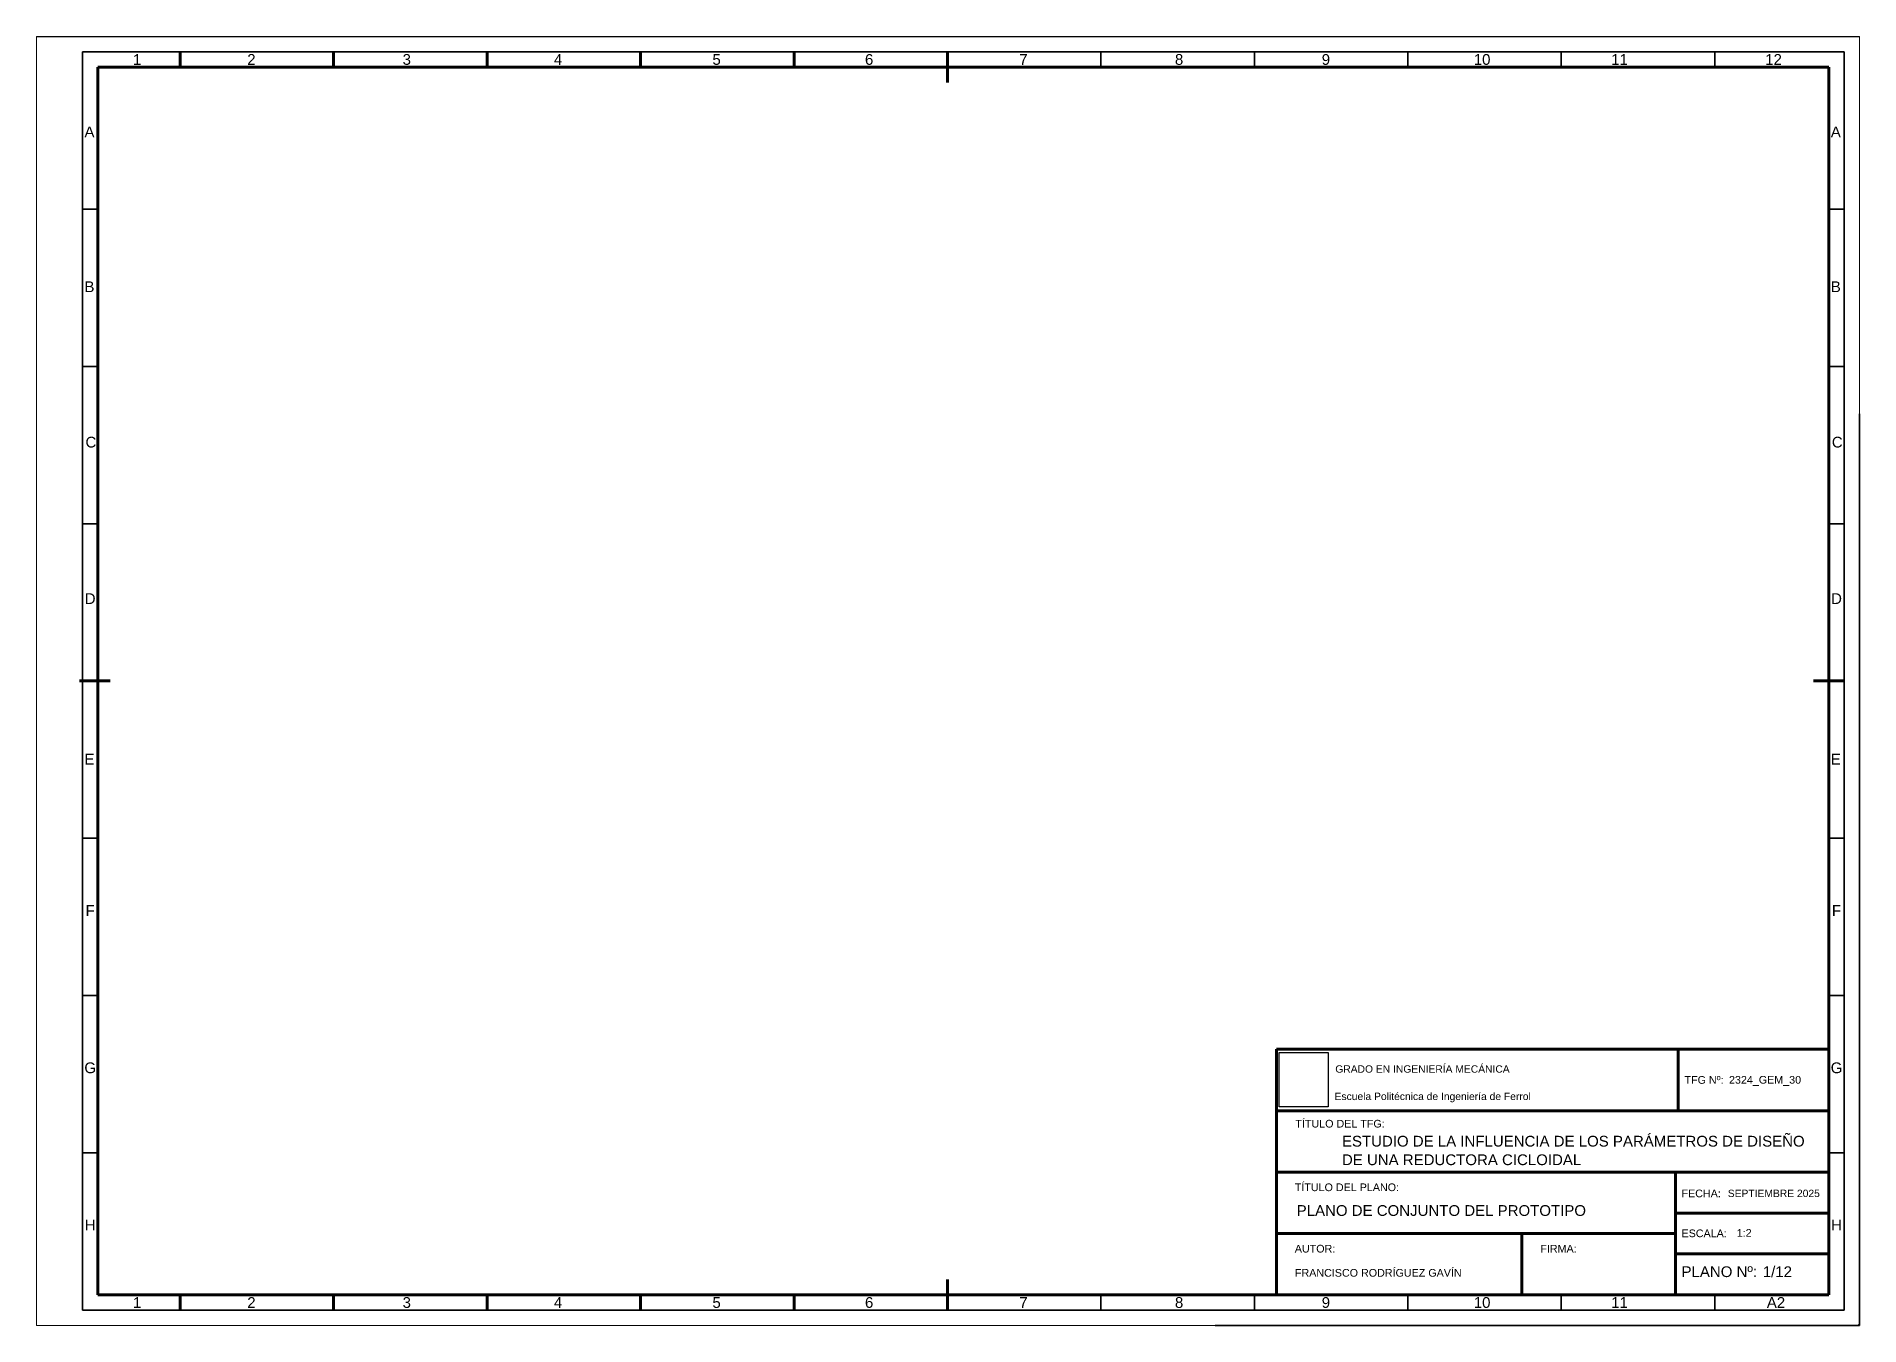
# Model space of a CAD drawing. Extents: x -183 to 411, y 72 to 492.
import ezdxf
from ezdxf.enums import TextEntityAlignment as Align

# ---------------------------------------------------------------- set-up
doc = ezdxf.new("R2010")
doc.units = 0
doc.layers.get('0').update_dxf_attribs({"linetype": 'CONTINUOUS'})
doc.styles.add('ARIAL', font='arial.ttf')
picture_1 = doc.add_image_def('image1.jpg', size_in_pixel=(2605, 2887))

msp = doc.modelspace()

# ---------------------------------------------------------------- linework, layer by layer
for p, q in [((-183.28, 491.77), (410.72, 491.77)), ((410.22, 71.77), (410.72, 72.27))]:
    msp.add_line(p, q)
at = {"lineweight": 20}
for p, q in [((-183.28, 491.77), (-183.28, 71.77)), ((410.72, 71.77), (410.72, 491.77)), ((-183.28, 71.77), (410.72, 71.77))]:
    msp.add_line(p, q, dxfattribs=at)
at = {"lineweight": 35}
for p, q in [((-168.28, 486.77), (-168.28, 76.77)), ((405.72, 486.77), (-168.28, 486.77)), ((163.55, 486.77), (163.55, 481.77)), ((213.55, 486.77), (213.55, 481.77)), ((213.55, 486.77), (213.55, 481.77)), ((263.55, 486.77), (263.55, 481.77)), ((263.55, 486.77), (263.55, 481.77)), ((313.55, 486.77), (313.55, 481.77)), ((363.55, 486.77), (363.55, 481.77)), ((405.72, 76.77), (405.72, 486.77)), ((-168.28, 435.52), (-163.28, 435.52)), ((400.72, 435.52), (405.72, 435.52)), ((-168.28, 384.27), (-163.28, 384.27)), ((400.72, 384.27), (405.72, 384.27)), ((410.72, 71.77), (410.72, 368.77)), ((-168.28, 333.02), (-163.28, 333.02)), ((400.72, 333.02), (405.72, 333.02)), ((-168.28, 281.77), (-163.28, 281.77)), ((-168.28, 230.52), (-163.28, 230.52)), ((400.72, 230.52), (405.72, 230.52)), ((-168.28, 179.27), (-163.28, 179.27)), ((400.72, 179.27), (405.72, 179.27)), ((-168.28, 128.02), (-163.28, 128.02)), ((-168.28, 128.02), (-163.28, 128.02)), ((400.72, 128.02), (405.72, 128.02)), ((163.55, 81.77), (163.55, 76.77)), ((213.55, 81.77), (213.55, 76.77)), ((263.55, 81.77), (263.55, 76.77)), ((313.55, 81.77), (313.55, 76.77)), ((363.55, 81.77), (363.55, 76.77)), ((405.72, 76.77), (-168.28, 76.77)), ((200.72, 71.77), (410.72, 71.77))]:
    msp.add_line(p, q, dxfattribs=at)
at = {"lineweight": 70}
for p, q in [((-163.28, 481.77), (-163.28, 81.77)), ((400.72, 481.77), (-163.28, 481.77)), ((-136.45, 486.77), (-136.45, 481.77)), ((-86.45, 486.77), (-86.45, 481.77)), ((-36.45, 486.77), (-36.45, 481.77)), ((13.55, 486.77), (13.55, 481.77)), ((63.55, 486.77), (63.55, 481.77)), ((63.55, 486.77), (63.55, 481.77)), ((63.55, 486.77), (63.55, 481.77)), ((113.55, 486.77), (113.55, 476.77)), ((400.72, 81.77), (400.72, 481.77)), ((-159.27, 281.77), (-169.27, 281.77)), ((405.72, 281.77), (395.72, 281.77)), ((220.72, 161.77), (400.72, 161.77)), ((220.72, 161.77), (220.72, 81.77)), ((351.58, 161.77), (351.58, 141.77)), ((220.72, 141.77), (400.72, 141.77)), ((220.72, 121.77), (400.72, 121.77)), ((350.72, 81.77), (350.72, 121.77)), ((350.72, 108.43), (400.72, 108.43)), ((220.72, 101.77), (350.72, 101.77)), ((300.72, 81.77), (300.72, 101.77)), ((350.72, 95.1), (400.72, 95.1)), ((113.55, 86.77), (113.55, 76.77)), ((-163.28, 81.77), (400.72, 81.77)), ((-136.45, 81.77), (-136.45, 76.77)), ((-86.45, 81.77), (-86.45, 76.77)), ((-36.45, 81.77), (-36.45, 76.77)), ((13.55, 81.77), (13.55, 76.77)), ((63.55, 81.77), (63.55, 76.77))]:
    msp.add_line(p, q, dxfattribs=at)

# ---------------------------------------------------------------- texts
at = {"style": 'ARIAL'}
for s, p in [('1', (-150.46, 484.27)), ('2', (-113.24, 484.27)), ('3', (-62.62, 484.27)), ('4', (-13.33, 484.27)), ('5', (38.34, 484.27)), ('6', (88.03, 484.27)), ('7', (138.31, 484.27)), ('8', (189.02, 484.27)), ('9', (236.85, 484.27)), ('10', (287.75, 484.27)), ('11', (332.52, 484.27)), ('12', (382.71, 484.27)), ('A', (-166.01, 460.68)), ('A', (402.99, 460.68)), ('B', (-166.01, 410.22)), ('B', (402.99, 410.22)), ('C', (-165.54, 359.59)), ('C', (403.46, 359.59)), ('D', (-165.78, 308.6)), ('D', (403.22, 308.6)), ('E', (-166.01, 256.29)), ('E', (402.99, 256.29)), ('F', (-165.78, 206.99)), ('F', (403.22, 206.99)), ('G', (-165.78, 155.74)), ('G', (403.22, 155.74)), ('H', (-165.78, 104.49)), ('H', (403.22, 104.49)), ('1', (-150.46, 79.27)), ('2', (-113.24, 79.27)), ('3', (-62.62, 79.27)), ('4', (-13.33, 79.27)), ('5', (38.34, 79.27)), ('6', (88.03, 79.27)), ('7', (138.31, 79.27)), ('8', (189.02, 79.27)), ('9', (236.85, 79.27)), ('10', (287.75, 79.27)), ('11', (332.52, 79.27)), ('A2', (383.5, 79.27))]:
    msp.add_text(s, height=3.5, dxfattribs=at).set_placement(p, align=Align.MIDDLE_CENTER)
for s, height, p in [('GRADO EN INGENIERÍA MECÁNICA', 2.4, (239.91, 154.15)), ('2324_GEM_30', 2.5, (368.19, 150.58)), ('Escuela Politécnica de Ingeniería de Ferrol', 2.4, (239.69, 145.23)), ('TÍTULO DEL TFG:', 2.5, (226.91, 136.28)), ('ESTUDIO DE LA INFLUENCIA DE LOS PARÁMETROS DE DISEÑO', 3.5, (242.08, 130.08)), ('DE UNA REDUCTORA CICLOIDAL', 3.5, (242.08, 124.03)), ('TÍTULO DEL PLANO:', 2.5, (226.72, 115.56)), ('FECHA: ', 2.5, (352.72, 113.56)), ('SEPTIEMBRE 2025', 2.4, (367.8, 113.63)), ('PLANO DE CONJUNTO DEL PROTOTIPO', 3.5, (227.34, 107.49)), ('ESCALA:', 2.5, (352.72, 100.56)), ('1:2', 2.5, (370.71, 100.7)), ('AUTOR:', 2.5, (226.72, 95.56)), ('FIRMA:', 2.5, (306.72, 95.56)), ('FRANCISCO RODRÍGUEZ GAVÍN', 2.5, (226.76, 87.69)), ('PLANO Nº: ', 3.5, (352.72, 87.56)), ('1/12', 3.5, (379.19, 87.55))]:
    msp.add_text(s, height=height, dxfattribs=at).set_placement(p)
msp.add_text('TFG Nº:', height=2.5, dxfattribs=at).set_placement((360.06, 150.54), align=Align.CENTER)

# ---------------------------------------------------------------- pictures from other files: only their frames are drawn
at = {"color": 7, "true_color": 0xfafafa}
image = msp.add_image(picture_1, insert=(221.59, 143.01), size_in_units=(16, 17.73), dxfattribs=at)
image.dxf.flags = 7

doc.saveas('drawing.dxf')
